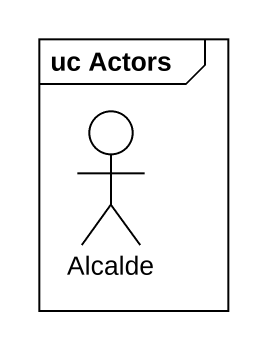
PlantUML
@startuml
mainframe uc Actors
actor Alcalde
@enduml
